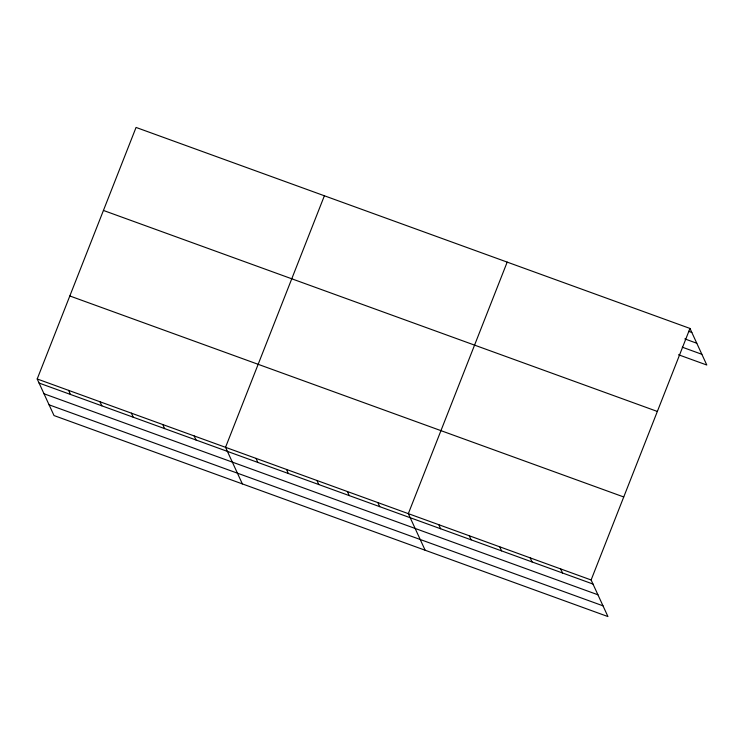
<?xml version="1.0" encoding="UTF-8"?>
<svg xmlns="http://www.w3.org/2000/svg" width="744" height="744" viewBox="0 0 744 744"><rect width="100%" height="100%" fill="white"/><g stroke="black" fill="none" stroke-linecap="round" stroke-linejoin="round"><path stroke-width="1.12" d="M37.2 378.975L591.117 579.976L607.941 616.562L54.024 415.561L37.2 378.975L136.059 127.438L689.976 328.439L706.8 365.025L678.509 354.758M324.384 195.784L225.534 447.321L242.358 483.898M507.185 262.111L408.326 513.648L425.149 550.235M591.117 579.976L689.976 328.439M688.581 331.331L691.846 332.512M684.815 338.901L696.784 343.244M682.276 347.188L701.862 354.293M103.435 210.45L657.352 411.451M69.824 295.973L623.742 496.973M39.069 383.048L592.987 584.049M44.008 393.771L597.925 594.781M49.095 404.829L603.012 605.83M560.651 568.928L562.529 572.992M530.184 557.87L532.062 561.943M499.726 546.812L501.596 550.886M469.259 535.754L471.129 539.828M438.793 524.706L440.662 528.77M377.859 502.591L379.728 506.664M347.392 491.542L349.271 495.606M316.925 480.485L318.804 484.558M286.468 469.427L288.337 473.5M256.001 458.369L257.87 462.443M194.147 435.928L196.016 440.002M162.759 424.536L164.629 428.609M131.363 413.143L133.241 417.217M99.975 401.76L101.854 405.824M68.588 390.368L70.457 394.441"/></g></svg>
